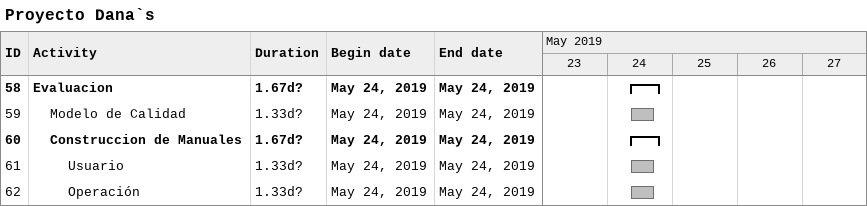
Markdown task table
Proyecto Dana`s

| ID | Level | Task | Duration | Start | Finish |
|---|---|---|---|---|---|
| 58 | 1 | **Evaluacion** | 1.67d? | 2019-05-24 | 2019-05-24 |
| 59 | 2 | Modelo de Calidad | 1.33d? | 2019-05-24 | 2019-05-24 |
| 60 | 2 | **Construccion de Manuales** | 1.67d? | 2019-05-24 | 2019-05-24 |
| 61 | 3 | Usuario | 1.33d? | 2019-05-24 | 2019-05-24 |
| 62 | 3 | Operación | 1.33d? | 2019-05-24 | 2019-05-24 |
